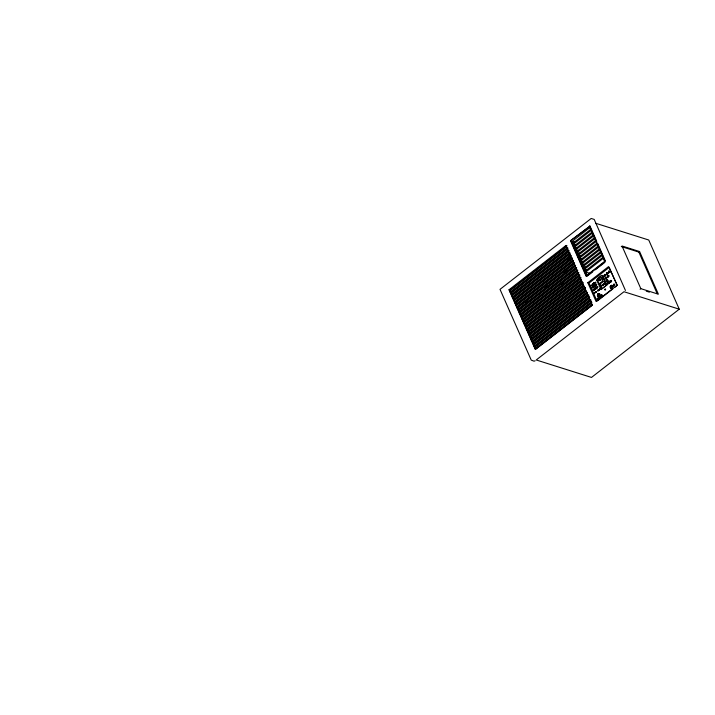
<?xml version="1.0" encoding="UTF-8"?>
<svg xmlns="http://www.w3.org/2000/svg" width="715" height="715" viewBox="0 0 715 715"><rect width="100%" height="100%" fill="white"/><g stroke="black" fill="none" stroke-linecap="round" stroke-linejoin="round"><path stroke-width="1.07" d="M602.45 277.197L602.227 277.34M606.356 281.612L606.257 281.174L606.57 281.585M602.101 288.556L601.574 288.637L599.814 284.213L604.264 280.941L606.07 285.437L601.95 288.735L600.126 283.953M596.31 291.836L595.952 292.113L596.185 291.622M605.006 275.168L604.917 275.57M598.133 297.994L598.33 298.548M596.417 292.024L595.818 292.06L596.283 291.586M608.081 273.291L606.785 273.666L606.874 274.292L606.383 273.979L606.66 274.569L606.383 273.979M607.678 280.352L607.124 280.781M609.26 282.059C608.295 281.781 609.841 283.721 609.162 282.032M606.964 284.936L600.984 289.584M603.844 284.284L603.871 283.685M611.7 281.049L607.393 284.364A0.93 0.724 -72.5 0 1 607.115 283.748L610.78 280.396L611.575 280.897M598.428 298.182C598.428 296.68 599.679 299.049 598.401 298.253M609.341 272.424L609.144 271.852M609.35 282.577L608.76 282.639M614.453 285.053L613.926 284.32M602.236 295.635L601.699 294.973M602.137 277.25L602.093 276.732M606.838 281.29L607.25 280.834M608 273.38L607.241 274.086M609.609 281.71C610.503 282.586 609.323 281.647 610.431 282.05L610.905 281.674L610.324 282.014L610.476 280.923M604.792 275.338C605.417 272.862 603.263 275.901 604.935 274.81M598.616 295.769L599.09 294.517M608.59 282.657C608.456 284.516 608.34 281.576 609.448 282.416M597.615 290.728L597.4 290.844M598.786 279.145L599.349 280.423L599.769 280.021M599.697 280.53L600.636 279.476M625.446 290.46L594.21 219.425L591.198 218.459L500.017 289.352L531.236 360.119L534.007 361.164L535.178 360.789M594.281 293.615L594.29 293.382M602.137 295.411L601.878 294.92M607.205 281.174L606.365 281.147M609.43 282.666L608.939 282.541M597.052 287.725C595.38 287.421 597.883 287.01 596.453 287.993M604.89 275.713L605.328 275.221M596.98 287.242C595.702 288.217 597.302 287.224 596.855 287.931M594.049 293.204L594.022 293.213M595.211 285.392L595.631 284.928L594.558 285.526L594.889 286.188L595.488 285.723L595.13 285.151M608.304 276.428L608.358 276.026M595.291 285.33C596.122 283.935 593.861 287.698 594.335 285.607M606.749 280.772L606.901 281.227M608.054 273.434L607.258 274.095L607.41 273.3M601.86 295.429L601.932 295.447M614.703 285.044L614.632 284.266L614.355 285.106M614.319 284.266L613.899 284.052L613.622 285.008M600.037 288.976L600.341 288.601M598.017 294.535L597.883 295.456L598.643 295.778M608.706 276.356L608.116 276.213L608.465 276.768M607.428 283.158L607.25 283.882M609.269 282.738L608.992 282.925M598.312 297.592L598.205 298.414M609.234 271.897L609.135 272.361M614.73 285.053L613.72 285.258M596.703 287.233L597.061 287.385M605.73 285.723L604.023 281.031M598.821 298.414L598.83 297.69M607.384 280.334L607.813 280.441M594.451 289.218L594.272 289.566M570.49 240.749L590.009 226.101L570.49 240.749L586.193 276.356L605.23 261.547L589.526 225.949M509 289.781L566.003 245.442L566.977 245.745L509.965 290.084L509 289.781L535.338 349.501L592.342 305.162L566.003 245.442M572.179 241.357L589.741 227.71L590.536 229.506L572.983 243.163L572.179 241.357L574.914 242.224M566.53 246.639L509.527 290.969L510.492 291.282M567.067 247.846L510.054 292.176L511.028 292.489L511.582 293.74M511.028 292.489L568.032 248.15M573.412 244.155L590.974 230.498L591.77 232.304L574.208 245.951L573.412 244.155L576.21 245.031M510.608 293.436L567.612 249.097M511.699 295.894L568.702 251.555M574.646 246.943L592.199 233.287L593.003 235.092L575.441 248.749L574.646 246.943L577.434 247.819M513.2 297.413L570.204 253.074L569.229 252.77L512.226 297.1L513.2 297.413L513.754 298.664L512.78 298.352L569.784 254.022M575.87 249.732L593.432 236.075L594.228 237.881L576.665 251.537L575.87 249.732L578.793 250.652M513.862 300.818L570.874 256.479M577.103 252.52L594.666 238.864L595.461 240.669L577.899 254.326L577.103 252.52L580.08 253.459M567.46 260.197L569.212 258.83M515.372 302.329L572.375 257.999L571.401 257.686L514.398 302.025L515.372 302.329L515.926 303.58L514.952 303.276L571.955 258.946M578.337 255.309L595.89 241.652L596.685 243.457L579.132 257.114L578.337 255.309L581.313 256.247M516.033 305.734L573.046 261.404M579.561 258.097L597.123 244.441L597.919 246.246L580.357 259.903L579.561 258.097L582.537 259.036M517.544 307.253L574.547 262.923L573.573 262.611L516.57 306.95L517.544 307.253L518.089 308.505L517.124 308.201L574.127 263.862M525.99 302.365L527.742 301.006M545.277 287.358L547.038 286M564.573 272.352L566.334 270.994M580.795 260.886L598.357 247.229L599.152 249.035L581.59 262.691L580.795 260.886L583.771 261.824M518.625 309.711L575.629 265.381L574.663 265.077L517.651 309.407L518.625 309.711L519.179 310.971M518.205 310.659L575.218 266.329M575.745 267.535L518.741 311.865L519.716 312.178L520.261 313.429L519.296 313.125L576.299 268.786M519.716 312.178L576.719 267.839M582.028 263.674L599.581 250.018L600.377 251.823L582.823 265.48L582.028 263.674L585.004 264.613M577.8 270.306L576.835 269.993L519.823 314.332L520.797 314.636L576.925 270.985M583.252 266.463L600.815 252.806L601.61 254.612L584.048 268.268L583.252 266.463L586.228 267.401M520.377 315.583L577.38 271.244M561.695 284.516L563.447 283.149M577.917 272.46L520.913 316.79L521.879 317.094L522.433 318.354L521.467 318.041L578.471 273.711M521.879 317.094L578.891 272.764M584.486 269.251L602.048 255.595L602.843 257.4L585.281 271.056L584.486 269.251L587.247 270.127M579.972 275.221L579.007 274.918L521.995 319.256L522.969 319.56L579.096 275.91M579.552 276.169L522.549 320.508L523.523 320.812L522.969 319.56M585.719 272.04L603.237 258.365L604.631 261.395L587.113 275.078L585.719 272.04L590.679 273.613M580.643 278.635L523.63 322.966L524.604 323.269M581.17 279.842L524.167 324.172L525.141 324.485L525.695 325.736L524.721 325.423L581.724 281.093M592.735 271.798L586.684 276.508L570.981 240.901M595.336 269.778L604.845 262.378M525.141 324.485L581.268 280.825M582.814 283.551L525.802 327.89L526.776 328.194M583.342 284.758L526.338 329.097L527.312 329.401L527.867 330.652L526.892 330.348L583.896 286.018M527.312 329.401L583.44 285.75M616.893 285.374L596.122 301.516L587.837 282.72L608.599 266.57L617.394 285.535M528.394 331.867L585.406 287.528L584.432 287.224L527.42 331.554L528.394 331.867L528.948 333.119M527.974 332.806L584.986 288.476M585.514 289.682L528.51 334.021L529.484 334.325L585.612 290.674M592.467 284.105L593.048 284.802L592.467 284.105L593.075 283.828L592.655 284.159M593.745 283.971C593.2 285.58 592.744 282.255 594.004 284.052L593.504 283.855M593.575 283.238L593.906 283.39C594.487 285.008 592.807 282.202 594.415 283.524M594.067 282.854L594.478 283.685L594.254 282.917M593.843 283.229L593.968 283.882M592.976 284.114L593.486 284.168M599.51 279.199L600.251 278.618M603.961 275.901L604.238 276.508M604.389 275.57L604.568 276.231M605.677 274.569L606.016 275.123M608.805 272.835L608.572 272.308L608.814 272.835M609.439 271.637L609.841 272.12L609.52 271.584M609.824 271.888L610.118 271.11L610.145 271.611M593.048 284.802L592.583 284.123M607.062 274.229L606.785 273.666M605.659 275.4L605.391 274.792L605.587 275.463M529.064 335.272L586.068 290.933M602.709 278.564L603.129 279.073M600.922 279.994L599.581 280.503M594.031 286.858C594.058 285.294 592.36 287.412 593.665 286.116L594.031 286.858L593.951 286.072M594.451 285.508L595.238 285.16M595.434 285.017L594.8 285.768M593.352 286.465L593.602 287.028M594.147 286.599L593.906 286.063L594.469 286.518M595.327 285.678L594.889 286.188M595.747 285.348L594.889 285.267M621.281 246.55L638.861 252.1L639.576 251.537L658.39 294.196L640.819 288.645L622.005 245.987L639.576 251.537M606.695 277.322L606.534 278.269C605.623 276.955 605.82 279.511 606.249 278.242M608.706 275.767C609.171 276.785 609.377 275.221 608.688 275.767M530.566 336.783L587.569 292.453L586.604 292.149L529.592 336.479L530.566 336.783L531.12 338.043M608.34 276.491L608.599 276.321M607.875 277.116L607.911 276.41L607.884 277.125M530.146 337.73L587.158 293.4M594.826 289.423C596.131 287.314 594.192 290.344 594.978 288.52M595.086 288.252C595.202 288.985 596.373 288.225 596.185 287.591M595.255 288.306L595.845 288.824M595.497 287.931L595.997 288.708L595.765 287.913M587.685 294.607L530.682 338.937L531.656 339.25L588.659 294.911M607.723 279.994L607.991 280.575M531.236 340.197L588.239 295.858L589.214 296.162M603.603 284.811L603.183 284.177L603.826 283.748M602.852 284.499L602.665 285.383L602.727 284.677M603.701 283.918L603.952 284.534C602.11 286.554 601.065 284.168 603.335 284.731M602.101 285.231L602.227 285.875L601.985 285.33M595.532 291.935L595.881 292.498L595.3 292.292M598.616 290.442L598.392 289.754L597.803 290.21L598.098 290.844M599.054 290.102L598.884 289.495M600.234 288.422L600.091 289.298M598.258 289.977L598.142 290.71M607.401 283.149L610.95 280.45M607.902 282.925L608.563 283.381M609.779 282.55L609.716 281.737M595.524 292.775L595.175 292.212L595.756 292.417M598.08 290.844L600.162 289.235M608.402 282.532L608.858 283.265L608.483 282.631M610.574 280.959L610.431 282.05M610.583 281.254L610.619 281.335M610.905 281.674L610.002 281.29M589.321 298.316L532.317 342.655L533.292 342.959M589.857 299.531L532.854 343.861L533.819 344.165L590.831 299.835M598.178 293.829L598.384 295.098M533.408 345.113L590.411 300.783L591.385 301.087M613.041 286.411C612.272 283.31 613.792 287.528 613.81 285.812M611.548 286.483L612.246 285.946M611.602 286.581L612.201 286.116A1.126 0.876 -72.5 0 1 611.799 287.644A1.126 0.876 -72.5 0 1 610.592 287.367A1.126 0.876 -72.5 0 1 610.994 285.83L610.941 285.732A1.242 0.965 -72.5 0 0 610.503 287.439A1.242 0.965 -72.5 0 0 611.834 287.743A1.242 0.965 -72.5 0 0 612.29 286.045L612.228 285.946M597.803 298.968L597.66 299.612L597.123 298.53L597.999 298.209M598.947 297.109L599.706 298.021L599.009 297.136M599.519 296.734L599.608 297.583M600.18 297.154L599.992 296.296C601.717 294.616 600.368 297.351 601.199 295.992M601.887 296.323L601.163 295.384L601.771 295M611.834 286.992L611.531 287.35L611.012 286.17L611.593 287.18M591.421 303.08L534.418 347.41L535.392 347.722M600.055 296.314L601.047 295.545M601.637 295.089L601.163 295.384M600.35 296.09C600.475 297.86 602.164 296.412 600.734 296.519M599.644 298.003C599.376 295.903 600.85 298.396 599.688 296.895L599.912 297.86M600.225 297.547L600.251 296.171M591.957 304.286L534.954 348.625L535.919 348.929L592.047 305.278M597.919 300.506L612.818 288.914M614.569 287.555L616.321 286.188M640.095 289.209L640.819 288.645M679.25 309.184L591.493 377.431L536.232 359.976L623.981 291.729L679.25 309.184L648.746 240.017L595.604 223.241M609.386 282.112L608.93 282.103L609.529 282.336M594.138 289.888L594.388 289.298M598.419 297.494L599.125 297.592M594.085 289.021L593.897 289.486M594.031 289.53L594.505 289.396M596.641 287.993L596.256 287.457L596.828 287.144M598.83 298.468L598.366 298.164M598.553 294.169L598.884 294.249M610.923 280.441L611.414 280.593M594.308 289.423L594.094 289.736M595.64 285.267L595.908 285.401M602.343 276.562L602.361 277.223M588.311 282.872L587.837 282.72M607.58 273.166L607.643 273.8M606.874 273.595L607.151 274.185M607.258 274.095L607.106 273.532M646.297 291.166L649.399 292.149M607.67 280.843L607.142 280.673M609.681 281.665L610.199 282.005M603.71 283.989L603.773 284.606M603.424 284.061L603.54 284.784M603.424 284.883L603.308 284.266M603.308 284.972L602.96 284.534M603.192 285.062L602.79 284.481L603.049 285.24M594.558 283.614L593.665 283.176M593.164 283.56L593.477 284.078L593.253 283.676M594.236 285.678L594.531 286.465M593.504 286.25L593.057 286.59M596.605 287.537L597.177 287.653M594.424 288.762L595.095 289.414M598.303 293.91L598.33 293.919A1.171 0.912 -72.5 0 1 599.438 295A1.171 0.912 -72.5 0 1 598.062 296.073A1.171 0.912 -72.5 0 1 597.892 294.249L597.892 294.249M598.419 298.673L598.866 298.682L598.267 298.521M601.851 295.76L602.28 295.67M595.586 287.859L596.507 288.315L595.649 288.02M593.718 283.328L594.478 283.685M606.231 278.233L606.964 277.929L606.678 277.313M593.915 284.123L593.325 284.382M593.682 283.909L593.423 284.507M606.49 274.015L606.874 274.399L606.847 273.747M593.906 285.937L594.397 286.331M596.855 280.182L600.993 289.584M607.339 284.141L611.325 281.656L611.531 280.495M594.236 286.277L594.388 285.732M610.181 271.87L609.815 271.879M594.514 288.887L595.005 289.477M599.679 296.537L600.243 297.172M599.143 296.957L599.671 297.601M638.861 252.1L657.228 293.74M617.179 285.455L609.207 267.383L589.044 283.069L597.043 301.185M590.456 227.12L596.739 241.357M597.642 243.395L605.265 260.689M608.125 276.213L608.394 276.821M608.519 282.443L608.858 283.265M598.428 279.494L599 280.781M599.617 289.566L599.733 288.833L599.465 289.781M598.866 289.486L599.09 289.968M598.321 289.807L598.518 290.522M596.006 287.528L596.328 288.261M595.05 292.31C595.041 292.739 594.022 294.008 594.898 292.426M520.797 314.636L521.351 315.887M596.918 280.36C596.56 278.493 601.807 274.149 603.022 275.615L606.964 284.936M594.826 289.289L594.701 288.547M608.501 282.568L608.572 283.194M603.022 279.44C605.641 281.04 600.645 274.122 603.022 279.44M597.266 279.762L599.072 283.864L602.7 281.031L600.823 276.928L597.266 279.762M591.135 285.356L591.868 286.063L595.792 282.988L595.836 282.005L591.135 285.356M592.074 287.439L592.807 288.145L596.73 285.07L596.784 284.087L592.074 287.439M593.164 289.834L593.888 290.54L597.812 287.457L597.865 286.483L593.164 289.834M605.382 277.322C605.73 278.93 606.526 276.053 605.382 277.322M606.508 279.878C606.856 281.487 607.652 278.6 606.508 279.878M606.534 272.862C606.847 274.372 607.643 271.691 606.534 272.862M607.741 275.57C608.072 277.071 608.814 274.399 607.741 275.57M608.635 271.226C608.983 272.746 609.681 270.038 608.635 271.226M604.693 289.396C605.239 291.97 606.49 287.421 604.693 289.396M568.148 250.304L511.145 294.643L512.11 294.946L569.122 250.616L568.148 250.304M570.32 255.228L513.316 299.567L514.282 299.871L571.294 255.532L570.32 255.228M572.492 260.153L515.488 304.483L516.453 304.796L573.466 260.457L572.492 260.153M580.088 277.375L523.085 321.714L524.05 322.018L581.063 277.688L580.088 277.375M582.26 282.3L525.257 326.639L526.222 326.943L583.234 282.604L582.26 282.3M604.595 275.409L604.792 276.079L604.595 275.409M605.659 278.126L605.56 279.029L605.641 278.117M588.776 297.065L531.763 341.404L532.738 341.707L589.741 297.377L588.776 297.065M590.948 301.989L533.935 346.328L534.909 346.632L591.913 302.293L590.948 301.989M612.013 287.788A1.394 1.09 -72.5 0 0 611.933 285.455A1.394 1.09 -72.5 0 0 610.279 286.992A1.394 1.09 -72.5 0 0 611.995 287.779A1.394 1.09 -72.5 0 0 611.915 285.446A1.394 1.09 -72.5 0 0 610.297 287.001A1.394 1.09 -72.5 0 0 612.013 287.788M599.349 296.055A1.394 1.081 -72.5 0 0 599.179 293.749A1.394 1.081 -72.5 0 0 597.597 295.375A1.394 1.081 -72.5 0 0 599.349 296.055M599.465 296.233A1.645 1.287 -72.5 0 0 599.268 293.507A1.645 1.287 -72.5 0 0 597.391 295.429A1.645 1.287 -72.5 0 0 599.465 296.233"/></g></svg>
